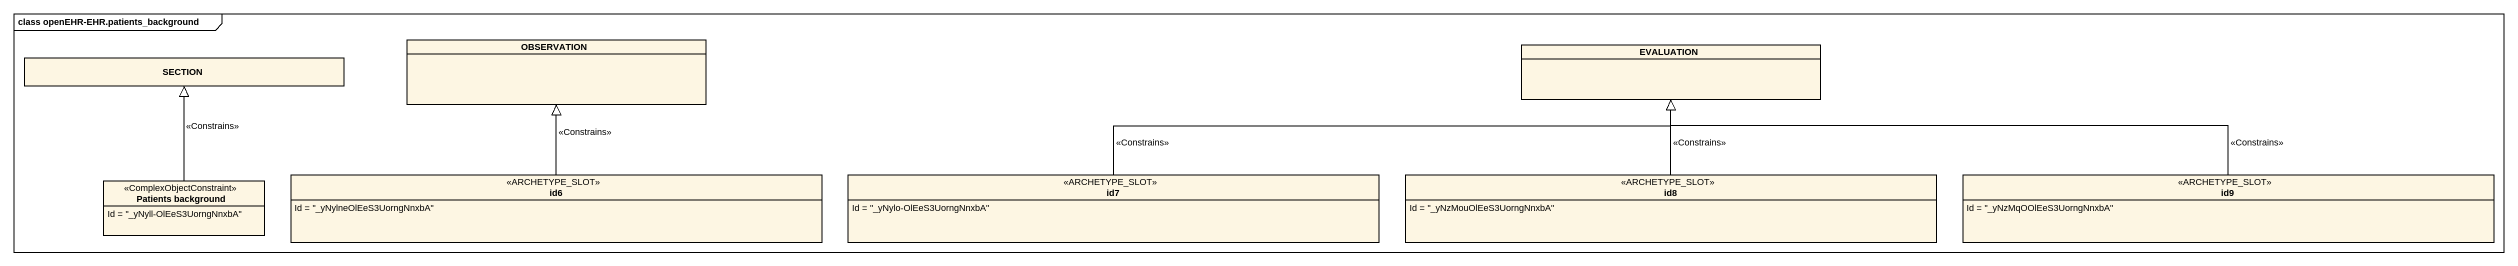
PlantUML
@startuml
mainframe class openEHR-EHR.patients_background
hide circle
hide empty members
class OBSERVATION
class EVALUATION
class SECTION
class "Patients background" as Patients_background <<ComplexObjectConstraint>> {
  Id = "_yNyll-OlEeS3UorngNnxbA"
}
class id6 <<ARCHETYPE_SLOT>> {
  Id = "_yNylneOlEeS3UorngNnxbA"
}
class id7 <<ARCHETYPE_SLOT>> {
  Id = "_yNylo-OlEeS3UorngNnxbA"
}
class id8 <<ARCHETYPE_SLOT>> {
  Id = "_yNzMouOlEeS3UorngNnxbA"
}
class id9 <<ARCHETYPE_SLOT>> {
  Id = "_yNzMqOOlEeS3UorngNnxbA"
}
Patients_background -up-|> SECTION : <<Constrains>>
id6 -up-|> OBSERVATION : <<Constrains>>
id7 -right-|> EVALUATION : <<Constrains>>
id8 -up-|> EVALUATION : <<Constrains>>
id9 -left-|> EVALUATION : <<Constrains>>
@enduml
